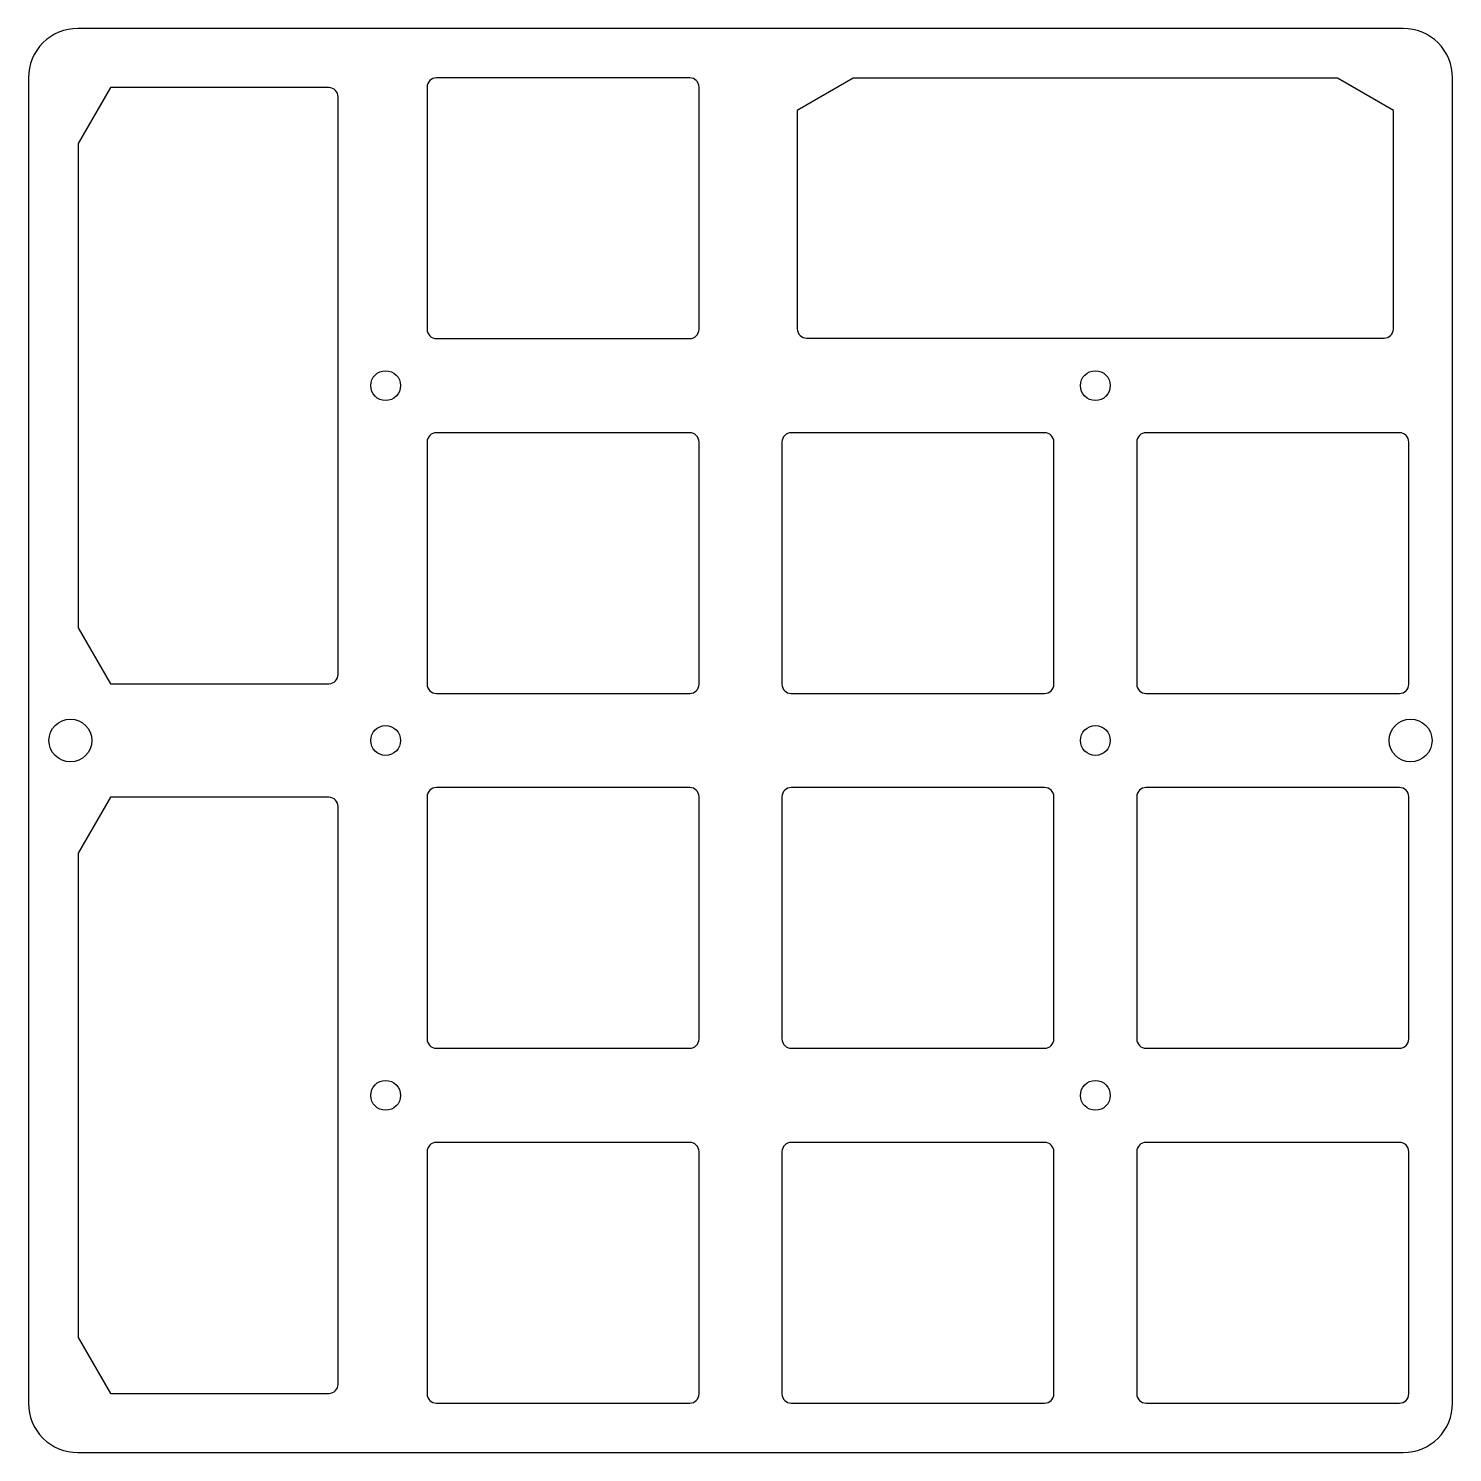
# Model space of a CAD drawing. Header units: millimetres. Extents: x -179.5 to -103.1, y 58.6 to 135.1.
import ezdxf

# ---------------------------------------------------------------- set-up
doc = ezdxf.new("R2010")
doc.units = ezdxf.units.MM
doc.layers.get('0').update_dxf_attribs({"linetype": 'CONTINUOUS'})

msp = doc.modelspace()

# ---------------------------------------------------------------- linework, layer by layer
for points in [[(-179.5125, 61.2625, 0.4142136), (-176.8625, 58.6125), (-105.7125, 58.6125, 0.4142136), (-103.0625, 61.2625), (-103.0625, 132.4125, 0.4142136), (-105.7125, 135.0625), (-176.8625, 135.0625, 0.4142136), (-179.5125, 132.4125)], [(-144.0125, 118.4125, 0.414212), (-143.5125, 118.9125), (-143.5125, 131.9125, 0.414212), (-144.0125, 132.4125), (-157.6125, 132.4125, 0.414212), (-158.1125, 131.9125), (-158.1125, 118.9125, 0.414212), (-157.6125, 118.4125)], [(-106.7375, 118.4375, 0.414212), (-106.2375, 118.9375), (-106.2375, 130.6555), (-109.2375, 132.3875), (-135.2375, 132.3875), (-138.2375, 130.6555), (-138.2375, 118.9375, 0.414212), (-137.7375, 118.4375)], [(-163.3875, 99.8875, 0.414212), (-162.8875, 100.3875), (-162.8875, 131.3875, 0.414212), (-163.3875, 131.8875), (-175.1055, 131.8875), (-176.8375, 128.8875), (-176.8375, 102.8875), (-175.1055, 99.8875)], [(-144.0125, 99.3625, 0.414212), (-143.5125, 99.8625), (-143.5125, 112.8625, 0.414212), (-144.0125, 113.3625), (-157.6125, 113.3625, 0.414212), (-158.1125, 112.8625), (-158.1125, 99.8625, 0.414212), (-157.6125, 99.3625)], [(-124.9625, 99.3625, 0.414212), (-124.4625, 99.8625), (-124.4625, 112.8625, 0.414212), (-124.9625, 113.3625), (-138.5625, 113.3625, 0.414212), (-139.0625, 112.8625), (-139.0625, 99.8625, 0.414212), (-138.5625, 99.3625)], [(-105.9125, 99.3625, 0.414212), (-105.4125, 99.8625), (-105.4125, 112.8625, 0.414212), (-105.9125, 113.3625), (-119.5125, 113.3625, 0.414212), (-120.0125, 112.8625), (-120.0125, 99.8625, 0.414212), (-119.5125, 99.3625)], [(-144.0125, 80.3125, 0.414212), (-143.5125, 80.8125), (-143.5125, 93.8125, 0.414212), (-144.0125, 94.3125), (-157.6125, 94.3125, 0.414212), (-158.1125, 93.8125), (-158.1125, 80.8125, 0.414212), (-157.6125, 80.3125)], [(-124.9625, 80.3125, 0.414212), (-124.4625, 80.8125), (-124.4625, 93.8125, 0.414212), (-124.9625, 94.3125), (-138.5625, 94.3125, 0.414212), (-139.0625, 93.8125), (-139.0625, 80.8125, 0.414212), (-138.5625, 80.3125)], [(-105.9125, 80.3125, 0.414212), (-105.4125, 80.8125), (-105.4125, 93.8125, 0.414212), (-105.9125, 94.3125), (-119.5125, 94.3125, 0.414212), (-120.0125, 93.8125), (-120.0125, 80.8125, 0.414212), (-119.5125, 80.3125)], [(-163.3875, 61.7875, 0.414212), (-162.8875, 62.2875), (-162.8875, 93.2875, 0.414212), (-163.3875, 93.7875), (-175.1055, 93.7875), (-176.8375, 90.7875), (-176.8375, 64.7875), (-175.1055, 61.7875)], [(-144.0125, 61.2625, 0.414212), (-143.5125, 61.7625), (-143.5125, 74.7625, 0.414212), (-144.0125, 75.2625), (-157.6125, 75.2625, 0.414212), (-158.1125, 74.7625), (-158.1125, 61.7625, 0.414212), (-157.6125, 61.2625)], [(-124.9625, 61.2625, 0.414212), (-124.4625, 61.7625), (-124.4625, 74.7625, 0.414212), (-124.9625, 75.2625), (-138.5625, 75.2625, 0.414212), (-139.0625, 74.7625), (-139.0625, 61.7625, 0.414212), (-138.5625, 61.2625)], [(-105.9125, 61.2625, 0.414212), (-105.4125, 61.7625), (-105.4125, 74.7625, 0.414212), (-105.9125, 75.2625), (-119.5125, 75.2625, 0.414212), (-120.0125, 74.7625), (-120.0125, 61.7625, 0.414212), (-119.5125, 61.2625)]]:
    msp.add_lwpolyline(points, format="xyb", close=True)
for centre, radius in [((-160.3375, 115.8875), 0.8), ((-122.2375, 115.8875), 0.8), ((-177.2625, 96.8375), 1.15), ((-105.3125, 96.8375), 1.15), ((-160.3375, 96.8375), 0.8), ((-122.2375, 96.8375), 0.8), ((-160.3375, 77.7875), 0.8), ((-122.2375, 77.7875), 0.8)]:
    msp.add_circle(centre, radius)

doc.saveas('drawing.dxf')
